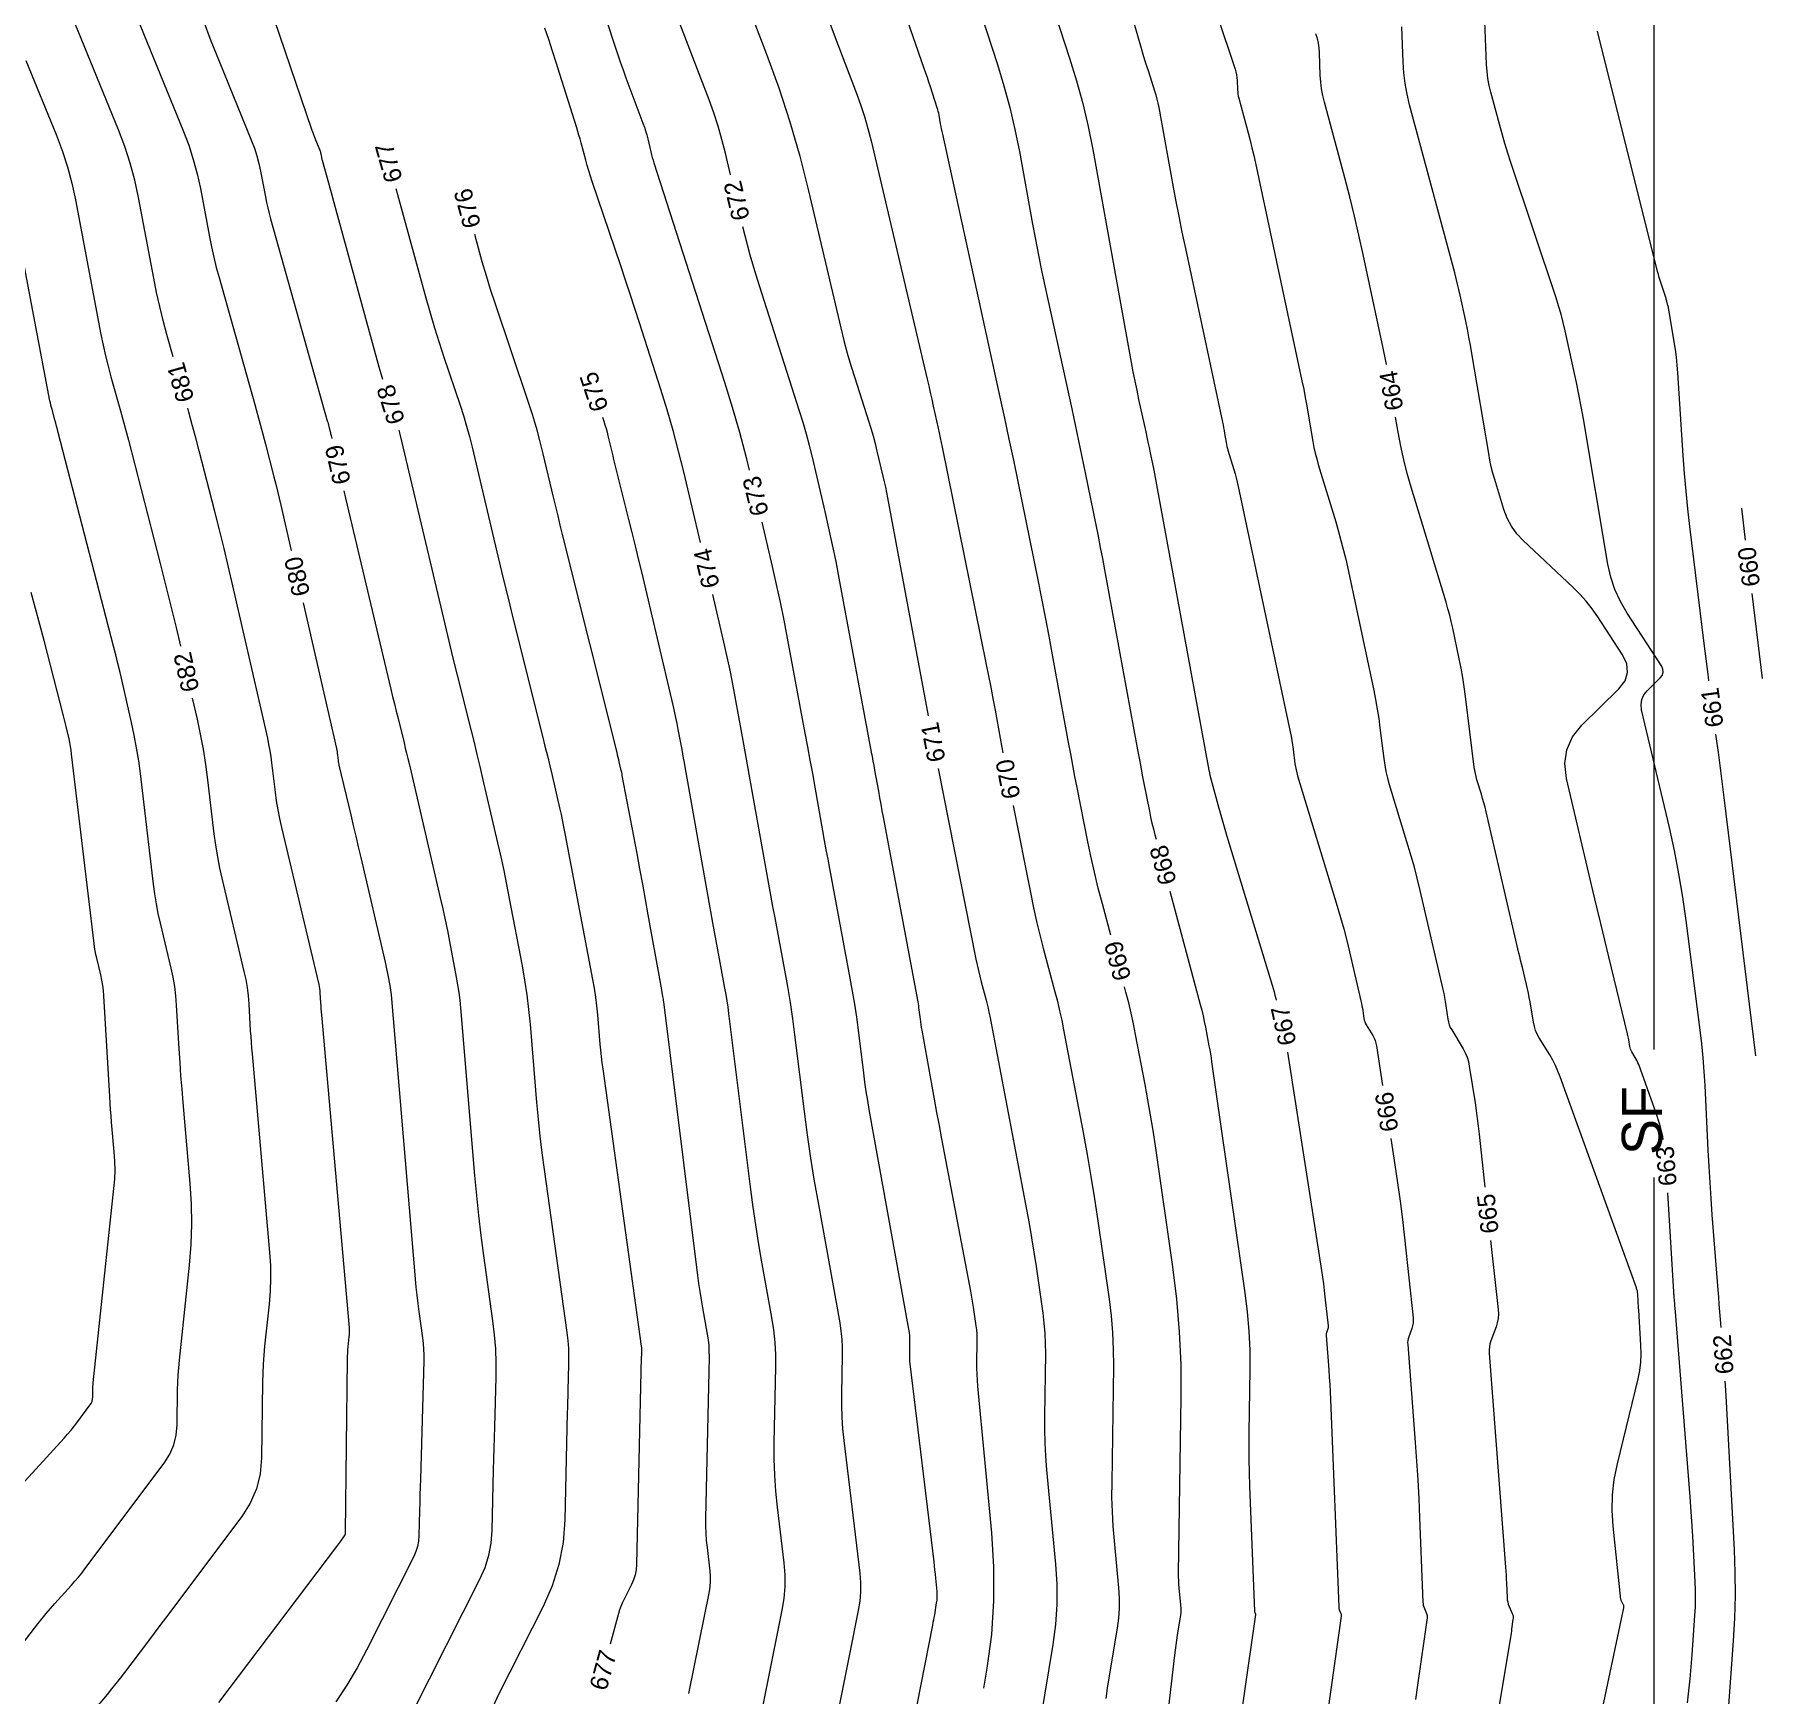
# Model space of a CAD drawing. Extents: x 9956 to 12723, y 9559 to 10903.
# Drawn here: x 12108 to 12688, y 10012 to 10569 of the extents above; entities that cross this region are included whole.
import ezdxf
from ezdxf.enums import TextEntityAlignment as Align

# ---------------------------------------------------------------- set-up
doc = ezdxf.new("R2010")
doc.units = 0
doc.header["$MEASUREMENT"] = 0
for name, color, linetype, lineweight in [('A-SITE-CARS', 7, 'Continuous', 0), ('G-ANNO-BRDR', 7, 'Continuous', 0), ('PROJECT AREA', 7, 'Continuous', 0)]:
    doc.layers.add(name, color=color, linetype=linetype, lineweight=lineweight)
doc.styles.add('Style-Font 001', font='Font 001.shx')

msp = doc.modelspace()

# ---------------------------------------------------------------- linework, layer by layer
at = {"layer": 'A-SITE-CARS', "color": 7, "linetype": 'Continuous', "lineweight": 0}
for p, q in [((12651.47, 10594.54), (12651.47, 10228.28)), ((12651.47, 10185.32), (12651.47, 9819.06))]:
    msp.add_line(p, q, dxfattribs=at)
at = {"layer": 'G-ANNO-BRDR', "color": 43, "linetype": 'Continuous', "lineweight": 0, "flags": 128}
for points in [[(12454.63, 10649.77), (12479.27, 10564.64), (12479.85, 10562.65), (12480.45, 10560.67), (12481.07, 10558.7), (12481.7, 10556.73), (12483.79, 10550.31), (12484.22, 10548.93), (12484.6, 10547.54), (12484.93, 10546.13), (12485.21, 10544.71), (12489.83, 10519.17), (12490.84, 10513.7), (12491.9, 10508.24), (12493, 10502.79), (12494.14, 10497.34), (12506.6, 10438.99), (12506.8, 10438.05), (12506.98, 10437.11), (12507.16, 10436.17), (12507.32, 10435.22), (12507.84, 10432.13), (12507.96, 10431.47), (12508.1, 10430.82), (12508.27, 10430.17), (12508.45, 10429.53), (12510.42, 10423.04), (12510.83, 10421.64), (12511.21, 10420.24), (12511.55, 10418.83), (12511.87, 10417.41), (12529.36, 10335.03), (12529.66, 10333.56), (12529.92, 10332.08), (12530.15, 10330.6), (12530.35, 10329.11), (12530.95, 10324.24), (12531.11, 10323.21), (12531.3, 10322.18), (12531.54, 10321.16), (12531.82, 10320.15), (12545.15, 10276.43), (12546.28, 10272.61), (12547.34, 10268.78), (12548.34, 10264.93), (12549.27, 10261.06), (12553.1, 10244.57), (12553.28, 10243.77), (12553.44, 10242.97), (12553.58, 10242.17), (12553.71, 10241.36), (12554.09, 10238.72), (12554.2, 10238.17), (12554.36, 10237.63), (12554.58, 10237.11), (12554.85, 10236.61), (12557.07, 10232.92), (12557.5, 10232.12), (12557.85, 10231.28), (12558.12, 10230.41), (12558.3, 10229.52), (12560.37, 10216.19)], [(12168.24, 10632.62), (12200.65, 10537.37), (12200.96, 10536.48), (12201.28, 10535.59), (12201.62, 10534.71), (12201.97, 10533.83), (12203.37, 10530.39), (12203.49, 10530.07), (12203.6, 10529.74), (12203.69, 10529.41), (12203.76, 10529.07), (12203.97, 10527.96), (12204.02, 10527.72), (12204.07, 10527.48), (12204.13, 10527.25), (12204.19, 10527.02), (12206.34, 10519.37), (12206.8, 10517.73), (12207.26, 10516.09), (12207.71, 10514.45), (12208.16, 10512.81), (12223.23, 10457.63), (12223.87, 10455.36), (12224.44, 10453.44)], [(12279.49, 10635.14), (12304.35, 10560.04), (12305.26, 10557.34), (12306.2, 10554.64), (12307.18, 10551.96), (12308.18, 10549.29), (12311.96, 10539.42), (12312.43, 10538.13), (12312.85, 10536.82), (12313.24, 10535.5), (12313.57, 10534.16), (12314.61, 10529.78), (12314.84, 10528.84), (12315.09, 10527.91), (12315.35, 10526.98), (12315.64, 10526.06), (12339.29, 10452.44), (12341.9, 10444.03), (12344.34, 10435.58), (12346.62, 10427.08), (12347.65, 10422.88)], [(12469.06, 10266.71), (12466.27, 10277.18), (12464.89, 10282.5), (12463.6, 10287.85), (12462.4, 10293.21), (12461.29, 10298.6), (12457.8, 10316.23), (12457.06, 10320.01), (12456.33, 10323.79), (12455.62, 10327.58), (12454.92, 10331.37), (12449.51, 10360.83), (12448.34, 10367.14), (12447.14, 10373.44), (12445.9, 10379.74), (12444.64, 10386.03), (12437.94, 10419.1), (12436.49, 10426.18), (12435.01, 10433.25), (12433.51, 10440.32), (12431.98, 10447.39), (12412.64, 10535.7), (12412.45, 10536.58), (12412.27, 10537.46), (12412.1, 10538.34), (12411.93, 10539.23), (12411.41, 10542.13), (12411.28, 10542.75), (12411.14, 10543.36), (12410.98, 10543.97), (12410.79, 10544.57), (12408.48, 10551.67), (12407.98, 10553.19), (12407.47, 10554.71), (12406.96, 10556.22), (12406.43, 10557.74), (12378.68, 10637.82)], [(12405.58, 10637.06), (12430.99, 10559.16), (12433.21, 10551.93), (12435.19, 10544.64), (12436.91, 10537.29), (12438.38, 10529.87), (12442.79, 10505.55), (12443.75, 10500.34), (12444.77, 10495.14), (12445.83, 10489.95), (12446.94, 10484.77), (12455.99, 10443.45), (12457.15, 10438.1), (12458.29, 10432.74), (12459.41, 10427.37), (12460.51, 10422), (12464.07, 10404.45), (12464.82, 10400.69), (12465.56, 10396.93), (12466.27, 10393.16), (12466.98, 10389.39), (12478.06, 10328.97), (12478.59, 10326.12), (12479.13, 10323.27), (12479.67, 10320.43), (12480.23, 10317.59), (12482.07, 10308.31), (12482.48, 10306.32), (12482.92, 10304.35), (12483.4, 10302.38), (12483.9, 10300.41), (12484.31, 10298.89)], [(12154.19, 10460.97), (12152.08, 10468.49), (12150.82, 10473.16), (12149.66, 10477.86), (12148.61, 10482.58), (12147.66, 10487.32), (12142.51, 10514.5), (12141.26, 10520.28), (12139.73, 10525.98), (12137.92, 10531.6), (12135.82, 10537.13), (12098.44, 10628.77)], [(12341.36, 10522.12), (12339.65, 10529.36), (12338.5, 10533.9), (12337.2, 10538.39), (12335.75, 10542.84), (12334.15, 10547.24), (12307.25, 10617.59)], [(12333.08, 10615.9), (12353.48, 10562.56), (12357.58, 10551.29), (12361.3, 10539.89), (12364.63, 10528.37), (12367.57, 10516.74), (12378.42, 10470.69), (12379.46, 10466.44), (12380.59, 10462.22), (12381.8, 10458.02), (12383.1, 10453.84), (12387.72, 10439.45), (12388.51, 10436.92), (12389.24, 10434.38), (12389.93, 10431.82), (12390.56, 10429.24), (12392.56, 10420.81), (12392.97, 10419), (12393.37, 10417.19), (12393.74, 10415.37), (12394.09, 10413.55), (12407.72, 10340.31)], [(12443.79, 10596.45), (12455.27, 10561.25), (12457.6, 10553.67), (12459.66, 10546.03), (12461.47, 10538.32), (12463.01, 10530.55), (12475.97, 10459), (12476.54, 10455.89), (12477.15, 10452.8), (12477.78, 10449.7), (12478.44, 10446.62), (12480.82, 10435.75), (12481.21, 10433.99), (12481.58, 10432.22), (12481.95, 10430.45), (12482.31, 10428.68), (12483.49, 10422.9), (12483.73, 10421.66), (12483.98, 10420.41), (12484.21, 10419.17), (12484.45, 10417.93), (12501.8, 10323.32), (12501.86, 10323.04), (12501.91, 10322.75), (12501.96, 10322.47), (12502.02, 10322.18), (12502.2, 10321.25), (12502.25, 10321.05), (12502.29, 10320.85), (12502.34, 10320.66), (12502.39, 10320.46), (12505.35, 10309.36), (12506, 10306.99), (12506.67, 10304.62), (12507.35, 10302.25), (12508.06, 10299.9), (12523.31, 10249.84), (12523.64, 10248.75), (12523.94, 10247.64), (12524.23, 10246.54), (12524.5, 10245.42), (12524.64, 10244.82)], [(12674.08, 10134.86), (12673.86, 10137.63), (12673.66, 10140.1), (12673.47, 10142.58), (12673.27, 10145.06), (12673.08, 10147.53), (12671.11, 10172.77), (12670.71, 10178.17), (12670.35, 10183.59), (12670.03, 10189), (12669.75, 10194.41), (12668.7, 10216.19), (12668.43, 10220.86), (12668.07, 10225.51), (12667.62, 10230.16), (12667.07, 10234.8), (12662.35, 10271.58), (12661.24, 10279.44), (12659.92, 10287.27), (12658.41, 10295.06), (12656.69, 10302.81), (12647.39, 10342.42), (12647.18, 10344.19), (12647.41, 10345.83), (12648.09, 10347.35), (12649.21, 10348.74), (12653.6, 10353.06), (12654.34, 10354.01), (12654.66, 10355.01), (12654.56, 10356.04), (12654.04, 10357.13), (12642.5, 10374.82), (12640.24, 10378.7), (12638.41, 10382.74), (12637.01, 10386.95), (12636.04, 10391.33), (12627.82, 10440.12), (12627.1, 10444.21), (12626.34, 10448.28), (12625.52, 10452.34), (12624.65, 10456.4), (12621.72, 10469.62), (12621.06, 10472.44), (12620.32, 10475.25), (12619.51, 10478.03), (12618.63, 10480.79), (12603.49, 10526.18), (12602.45, 10529.4), (12601.45, 10532.63), (12600.5, 10535.87), (12599.6, 10539.13), (12596.74, 10549.79), (12596.19, 10552.08), (12595.77, 10554.4), (12595.48, 10556.73), (12595.32, 10559.09), (12594.26, 10585.46)], [(12164.23, 10573.97), (12166.85, 10567.11), (12169.57, 10560.29), (12180.49, 10533.53), (12181.44, 10531.02), (12182.26, 10528.47), (12182.96, 10525.89), (12183.52, 10523.26), (12185.16, 10514.63), (12185.53, 10512.78), (12185.94, 10510.94), (12186.39, 10509.12), (12186.88, 10507.3), (12205.94, 10439.48), (12206.08, 10438.99), (12206.21, 10438.5), (12206.34, 10438), (12206.47, 10437.51), (12206.89, 10435.89), (12206.98, 10435.55), (12207.06, 10435.2), (12207.15, 10434.85), (12207.23, 10434.5), (12207.47, 10433.46)], [(12331.25, 10398.6), (12325.65, 10422.31), (12323.93, 10429.29), (12322.07, 10436.23), (12320.08, 10443.13), (12317.95, 10450), (12310.76, 10472.36), (12309.21, 10477.15), (12307.65, 10481.94), (12306.07, 10486.72), (12304.47, 10491.49), (12294.93, 10519.87), (12294.35, 10521.64), (12293.8, 10523.42), (12293.27, 10525.2), (12292.76, 10526.99), (12291.16, 10532.86), (12290.81, 10534.12), (12290.45, 10535.37), (12290.08, 10536.62), (12289.69, 10537.86), (12284.02, 10555.91), (12282.79, 10559.78), (12281.55, 10563.64), (12280.3, 10567.5), (12279.03, 10571.35)], [(12561.69, 10458.39), (12561.25, 10460.62), (12560.58, 10463.86), (12553.86, 10495.3), (12552.44, 10501.77), (12550.93, 10508.22), (12549.34, 10514.65), (12547.66, 10521.06), (12540.85, 10546.45), (12540.31, 10548.69), (12539.9, 10550.96), (12539.62, 10553.24), (12539.46, 10555.54), (12539.16, 10563.08), (12539.04, 10564.69), (12538.8, 10566.28), (12538.46, 10567.84), (12538, 10569.39)], [(12654.67, 10198.03), (12654.47, 10199.21), (12653.52, 10203.07), (12652.3, 10206.87), (12646.4, 10223.18), (12646.15, 10223.82), (12645.88, 10224.43), (12645.57, 10225.03), (12645.23, 10225.62), (12644.07, 10227.51), (12643.85, 10227.93), (12643.66, 10228.36), (12643.52, 10228.8), (12643.42, 10229.26), (12643.04, 10231.55), (12642.95, 10232.04), (12642.86, 10232.52), (12642.75, 10233.01), (12642.64, 10233.49), (12636.33, 10259.44), (12634.99, 10265), (12633.65, 10270.57), (12632.33, 10276.13), (12631.01, 10281.7), (12622.18, 10319.32), (12621.59, 10324.32), (12622.25, 10328.96), (12624.16, 10333.24), (12627.33, 10337.16), (12639.73, 10349.37), (12641.8, 10352.05), (12642.69, 10354.86), (12642.42, 10357.79), (12640.97, 10360.85), (12632.64, 10373.61), (12630.78, 10376.28), (12628.77, 10378.83), (12626.61, 10381.25), (12624.31, 10383.55), (12607.62, 10399.2), (12605.46, 10401.5), (12603.66, 10404.01), (12602.2, 10406.75), (12601.09, 10409.7), (12598.05, 10419.7), (12597.44, 10421.85), (12596.89, 10424.02), (12596.42, 10426.21), (12596.01, 10428.41), (12590.35, 10462.11), (12589.88, 10464.81), (12589.38, 10467.5), (12588.85, 10470.19), (12588.3, 10472.88), (12586.42, 10481.64), (12586.01, 10483.52), (12585.57, 10485.38), (12585.11, 10487.25), (12584.63, 10489.1), (12569.47, 10545.6), (12568.63, 10549.13), (12567.98, 10552.7), (12567.53, 10556.3), (12567.29, 10559.92), (12566.81, 10571.82)], [(12656.15, 10478.16), (12655.83, 10479.63), (12655.75, 10479.95), (12655.67, 10480.26), (12655.58, 10480.57), (12655.48, 10480.88), (12653.92, 10485.55), (12653.6, 10486.55), (12653.29, 10487.56), (12653.01, 10488.58), (12652.74, 10489.6), (12632.55, 10570.31)], [(12104.69, 10560.49), (12114.84, 10535.61), (12116.88, 10530.24), (12118.64, 10524.79), (12120.12, 10519.25), (12121.33, 10513.63), (12129.9, 10468.41), (12130.62, 10464.84), (12131.41, 10461.29), (12132.28, 10457.75), (12133.23, 10454.23), (12136.45, 10442.76), (12137.14, 10440.3), (12137.81, 10437.84), (12138.47, 10435.38), (12139.11, 10432.91), (12149.82, 10391.53), (12151.64, 10384.37), (12153.42, 10377.19), (12155.14, 10370), (12156.58, 10363.79)], [(12229, 10517.47), (12229.56, 10515.44), (12239.05, 10480.71), (12240.46, 10475.7), (12241.94, 10470.71), (12243.49, 10465.73), (12245.12, 10460.78), (12250.54, 10444.65), (12251.66, 10441.18), (12252.7, 10437.69), (12253.67, 10434.18), (12254.55, 10430.64), (12261.87, 10399.73), (12263.45, 10393.11), (12265.04, 10386.49), (12266.66, 10379.88), (12268.3, 10373.27), (12278.23, 10333.49), (12279.04, 10330.2), (12279.84, 10326.9), (12280.63, 10323.6), (12281.41, 10320.3), (12283.92, 10309.5), (12284.45, 10307.19), (12284.95, 10304.86), (12285.43, 10302.54), (12285.88, 10300.21), (12295.04, 10251.81), (12295.56, 10248.85), (12296.01, 10245.88), (12296.38, 10242.89), (12296.67, 10239.9), (12297.49, 10230.11), (12297.69, 10228.01), (12297.91, 10225.92), (12298.15, 10223.83), (12298.43, 10221.74), (12311.38, 10128.67), (12311.42, 10128.31), (12311.45, 10127.96), (12311.46, 10127.6), (12311.46, 10127.24), (12311.43, 10126.07), (12311.42, 10125.82), (12311.41, 10125.57), (12311.41, 10125.32), (12311.4, 10125.06), (12309.77, 10055.25), (12309.64, 10053.51), (12309.31, 10051.82), (12308.8, 10050.18), (12308.1, 10048.58), (12305.51, 10043.45), (12304.98, 10042.34), (12304.51, 10041.2), (12304.1, 10040.05), (12303.74, 10038.87), (12300.9, 10028.48)], [(12426.49, 10013.74), (12427.58, 10020.41), (12429.08, 10031.75), (12429.83, 10043.11), (12429.85, 10054.49), (12429.14, 10065.91), (12424.47, 10115.19), (12424.3, 10117.2), (12424.19, 10119.22), (12424.14, 10121.23), (12424.14, 10123.25), (12424.24, 10129.85), (12424.23, 10131.26), (12424.17, 10132.67), (12424.05, 10134.08), (12423.88, 10135.48), (12422.98, 10141.72), (12422.78, 10143.05), (12422.57, 10144.39), (12422.34, 10145.72), (12422.09, 10147.05), (12412.36, 10198.3), (12411.53, 10202.72), (12410.7, 10207.14), (12409.89, 10211.56), (12409.09, 10215.98), (12405.71, 10234.73), (12405.55, 10235.68), (12405.4, 10236.62), (12405.26, 10237.57), (12405.14, 10238.51), (12404.75, 10241.61), (12404.66, 10242.28), (12404.56, 10242.94), (12404.46, 10243.6), (12404.34, 10244.26), (12392.72, 10306.29), (12392.32, 10308.46), (12391.92, 10310.64), (12391.52, 10312.82), (12391.13, 10314.99), (12389.87, 10322.11), (12389.59, 10323.63), (12389.32, 10325.15), (12389.04, 10326.68), (12388.76, 10328.2), (12377.89, 10386.59), (12376.81, 10392.22), (12375.66, 10397.83), (12374.44, 10403.43), (12373.16, 10409.01), (12368.86, 10427.23), (12367.9, 10431.12), (12366.86, 10435), (12365.75, 10438.85), (12364.56, 10442.68), (12351.83, 10482.28), (12349.85, 10488.68), (12347.99, 10495.11), (12346.27, 10501.57), (12345.52, 10504.6)], [(12255.33, 10502.09), (12256.57, 10497.55), (12257.87, 10492.91), (12259.24, 10488.28), (12260.68, 10483.68), (12262.19, 10479.1), (12273.32, 10446), (12274.73, 10441.63), (12276.04, 10437.24), (12277.25, 10432.82), (12278.35, 10428.37), (12281.81, 10413.79), (12282.55, 10410.66), (12283.31, 10407.54), (12284.07, 10404.42), (12284.84, 10401.31), (12303.14, 10327.99), (12303.33, 10327.22), (12303.51, 10326.46), (12303.7, 10325.7), (12303.88, 10324.93), (12304.46, 10322.43), (12304.58, 10321.9), (12304.7, 10321.36), (12304.81, 10320.82), (12304.91, 10320.28), (12309.86, 10294.12), (12310.83, 10288.98), (12311.78, 10283.84), (12312.72, 10278.69), (12313.64, 10273.54), (12317.68, 10250.81), (12317.8, 10250.16), (12317.92, 10249.51), (12318.04, 10248.86), (12318.16, 10248.21), (12318.55, 10246.09), (12318.63, 10245.64), (12318.71, 10245.18), (12318.78, 10244.73), (12318.84, 10244.27), (12330.29, 10152.4), (12330.65, 10149.67), (12331.04, 10146.95), (12331.48, 10144.23), (12331.94, 10141.52), (12333.54, 10132.67), (12333.83, 10130.77), (12334.03, 10128.86), (12334.13, 10126.95), (12334.14, 10125.03), (12332.99, 10070.73), (12332.98, 10068.28), (12333.06, 10065.84), (12333.22, 10063.4), (12333.47, 10060.97), (12334.43, 10053.02), (12334.56, 10051.32), (12334.57, 10049.63), (12334.43, 10047.94), (12334.16, 10046.25), (12327.27, 10011.93)], [(12102.49, 10027.2), (12108.75, 10035.41), (12110.11, 10037.15), (12111.51, 10038.87), (12112.94, 10040.55), (12114.41, 10042.2), (12119.99, 10048.33), (12121.17, 10049.66), (12122.32, 10051.01), (12123.43, 10052.39), (12124.51, 10053.8), (12151.15, 10089.36), (12153.03, 10092.31), (12154.38, 10095.43), (12155.21, 10098.74), (12155.52, 10102.22), (12155.66, 10113.9), (12155.72, 10116.4), (12155.84, 10118.89), (12156.01, 10121.38), (12156.25, 10123.87), (12159.65, 10155.86), (12160.21, 10162.72), (12160.44, 10169.58), (12160.34, 10176.44), (12159.9, 10183.31), (12157.51, 10210.43), (12157.13, 10214.93), (12156.78, 10219.43), (12156.47, 10223.93), (12156.19, 10228.44), (12155.32, 10243.16), (12155.07, 10246.3), (12154.68, 10249.43), (12154.15, 10252.53), (12153.49, 10255.62), (12149.89, 10270.72), (12149.17, 10273.96), (12148.54, 10277.23), (12148.01, 10280.51), (12147.57, 10283.8), (12143.15, 10320.98), (12142.58, 10325.28), (12141.9, 10329.57), (12141.1, 10333.84), (12140.19, 10338.1), (12137.03, 10351.95), (12136.34, 10354.91), (12135.63, 10357.88), (12134.9, 10360.83), (12134.15, 10363.78), (12115.59, 10435.5), (12115.31, 10436.57), (12115.03, 10437.63), (12114.74, 10438.69), (12114.44, 10439.75), (12113.47, 10443.21), (12113.27, 10443.95), (12113.09, 10444.7), (12112.92, 10445.45), (12112.77, 10446.2), (12103.13, 10497.08)], [(12656.15, 10478.16), (12658.2, 10466.01), (12658.61, 10463.4), (12658.95, 10460.79), (12659.22, 10458.17), (12659.43, 10455.54), (12661.27, 10427.74), (12661.71, 10421.79), (12662.22, 10415.84), (12662.82, 10409.9), (12663.5, 10403.97), (12668.28, 10364.7), (12668.92, 10359.55), (12669.57, 10354.4), (12669.87, 10352.06)], [(12169.5, 10008.88), (12209.09, 10061.34), (12209.43, 10061.79), (12209.77, 10062.24), (12210.11, 10062.69), (12210.44, 10063.13), (12211.54, 10064.6), (12211.75, 10064.93), (12211.9, 10065.27), (12211.99, 10065.63), (12212.02, 10066.02), (12212.72, 10124.23), (12212.74, 10125.27), (12212.79, 10126.32), (12212.87, 10127.36), (12212.97, 10128.41), (12213.33, 10131.81), (12213.39, 10132.54), (12213.41, 10133.27), (12213.4, 10134), (12213.36, 10134.74), (12204.08, 10239.94), (12204, 10240.95), (12203.92, 10241.97), (12203.85, 10242.98), (12203.79, 10244), (12203.59, 10247.32), (12203.53, 10248.02), (12203.45, 10248.73), (12203.33, 10249.43), (12203.18, 10250.12), (12190.62, 10302.88), (12189.96, 10305.82), (12189.39, 10308.78), (12188.91, 10311.75), (12188.51, 10314.73), (12187.35, 10324.51), (12187.07, 10326.6), (12186.74, 10328.69), (12186.35, 10330.76), (12185.91, 10332.82), (12174.23, 10384), (12172.78, 10390.27), (12171.28, 10396.52), (12169.74, 10402.77), (12168.15, 10409), (12162.88, 10429.35), (12161.74, 10433.7), (12160.58, 10438.05), (12159.4, 10442.4), (12159.05, 10443.64)], [(12632.62, 9999.44), (12641.42, 10040.78), (12641.45, 10041.07), (12641.43, 10041.36), (12641.36, 10041.63), (12641.23, 10041.9), (12640.72, 10042.76), (12640.62, 10042.95), (12640.54, 10043.14), (12640.48, 10043.34), (12640.45, 10043.55), (12637.84, 10068.19), (12637.5, 10073.45), (12637.62, 10078.69), (12638.2, 10083.89), (12639.23, 10089.06), (12646.18, 10117.68), (12646.75, 10120.46), (12647.1, 10123.27), (12647.24, 10126.09), (12647.17, 10128.93), (12646.41, 10140.73), (12646.36, 10141.48), (12646.32, 10142.23), (12646.27, 10142.98), (12646.23, 10143.73), (12646.08, 10146.17), (12646.03, 10146.69), (12645.94, 10147.21), (12645.82, 10147.71), (12645.66, 10148.21), (12620.02, 10219.1), (12619.28, 10221), (12618.45, 10222.86), (12617.52, 10224.67), (12616.5, 10226.44), (12613.01, 10232.14), (12612.33, 10233.38), (12611.77, 10234.68), (12611.35, 10236.02), (12611.05, 10237.4), (12609.9, 10244.29), (12609.64, 10245.76), (12609.35, 10247.23), (12609.04, 10248.69), (12608.7, 10250.14), (12607.32, 10255.81), (12607.03, 10257.03), (12606.74, 10258.24), (12606.45, 10259.46), (12606.16, 10260.68), (12595.14, 10308.14), (12594.78, 10309.64), (12594.39, 10311.13), (12593.98, 10312.61), (12593.55, 10314.08), (12592.08, 10318.89), (12591.79, 10319.93), (12591.54, 10320.97), (12591.34, 10322.03), (12591.19, 10323.09), (12588.25, 10346.87), (12587.82, 10350.05), (12587.32, 10353.22), (12586.76, 10356.38), (12586.12, 10359.52), (12583.95, 10369.78), (12583.46, 10371.98), (12582.92, 10374.16), (12582.34, 10376.33), (12581.71, 10378.48), (12569.94, 10417.21), (12568.64, 10421.75), (12567.48, 10426.33), (12566.48, 10430.95), (12565.62, 10435.6), (12564.77, 10440.66)], [(12229.92, 10436.3), (12230.25, 10434.96), (12244.01, 10376.88), (12245.37, 10371.15), (12246.75, 10365.43), (12248.15, 10359.72), (12249.57, 10354), (12254.23, 10335.35), (12255.22, 10331.35), (12256.19, 10327.35), (12257.15, 10323.34), (12258.09, 10319.33), (12263.13, 10297.67), (12264.19, 10293.02), (12265.19, 10288.37), (12266.15, 10283.7), (12267.06, 10279.02), (12271.35, 10256.37), (12272.21, 10251.51), (12272.94, 10246.63), (12273.54, 10241.74), (12274.02, 10236.82), (12276.24, 10210.48), (12276.76, 10204.83), (12277.35, 10199.2), (12278.02, 10193.58), (12278.76, 10187.96), (12286.39, 10133.16), (12286.7, 10130.49), (12286.9, 10127.82), (12287, 10125.15), (12286.98, 10122.47), (12286.73, 10113.7), (12286.68, 10111.82), (12286.63, 10109.94), (12286.58, 10108.06), (12286.54, 10106.18), (12285.7, 10070.28), (12285.11, 10062.69), (12283.7, 10055.31), (12281.46, 10048.13), (12278.4, 10041.16), (12263.59, 10011.83), (12260.82, 10005.99)], [(12211.49, 10415.91), (12212.06, 10413.5), (12227.26, 10349.35), (12227.85, 10346.86), (12228.45, 10344.37), (12229.06, 10341.88), (12229.68, 10339.4), (12231.7, 10331.28), (12232.13, 10329.54), (12232.56, 10327.8), (12232.97, 10326.06), (12233.38, 10324.31), (12243.89, 10279.18), (12244.72, 10275.53), (12245.51, 10271.88), (12246.26, 10268.23), (12246.97, 10264.56), (12249.24, 10252.57), (12249.69, 10250), (12250.08, 10247.42), (12250.4, 10244.83), (12250.65, 10242.22), (12255.41, 10185.96), (12256.02, 10179.22), (12256.73, 10172.48), (12257.53, 10165.75), (12258.41, 10159.03), (12261.47, 10137.11), (12262.02, 10132.4), (12262.38, 10127.69), (12262.54, 10122.96), (12262.51, 10118.23), (12262.04, 10101.48), (12261.94, 10097.89), (12261.85, 10094.31), (12261.76, 10090.72), (12261.67, 10087.13), (12261.2, 10066.78), (12260.86, 10062.48), (12260.06, 10058.29), (12258.79, 10054.22), (12257.06, 10050.27), (12212.02, 9961.1)], [(12351.84, 10405.38), (12355.35, 10390.52), (12356.73, 10384.51), (12358.04, 10378.49), (12359.27, 10372.45), (12360.44, 10366.4), (12366.37, 10334.49), (12367.21, 10329.98), (12368.03, 10325.47), (12368.85, 10320.95), (12369.66, 10316.44), (12372.28, 10301.68), (12372.85, 10298.52), (12373.42, 10295.36), (12374, 10292.2), (12374.59, 10289.04), (12381.49, 10252.21), (12382.27, 10247.85), (12382.99, 10243.48), (12383.63, 10239.1), (12384.21, 10234.71), (12386, 10220.35), (12386.41, 10217.28), (12386.85, 10214.21), (12387.34, 10211.15), (12387.87, 10208.09), (12401.14, 10134.38), (12401.32, 10133.22), (12401.44, 10132.06), (12401.51, 10130.9), (12401.51, 10129.73), (12401.43, 10125.9), (12401.43, 10125.08), (12401.45, 10124.27), (12401.51, 10123.45), (12401.59, 10122.64), (12409.6, 10056.21), (12409.76, 10054.84), (12409.91, 10053.46), (12410.05, 10052.09), (12410.19, 10050.71), (12410.61, 10046.22), (12410.67, 10045.26), (12410.67, 10044.3), (12410.61, 10043.34), (12410.48, 10042.38), (12409.82, 10038.34), (12409.67, 10037.48), (12409.52, 10036.62), (12409.36, 10035.75), (12409.2, 10034.89), (12396.2, 9968.87)], [(12098.57, 10076.91), (12117.53, 10097.73), (12118.72, 10099.08), (12119.88, 10100.45), (12121.01, 10101.85), (12122.11, 10103.28), (12126.21, 10108.76), (12126.62, 10109.4), (12126.91, 10110.08), (12127.09, 10110.8), (12127.16, 10111.56), (12127.19, 10114.1), (12127.2, 10114.64), (12127.23, 10115.19), (12127.27, 10115.73), (12127.32, 10116.27), (12134.27, 10181.61), (12134.52, 10184.67), (12134.63, 10187.73), (12134.58, 10190.79), (12134.38, 10193.85), (12133.5, 10203.86), (12133.32, 10206.01), (12133.15, 10208.15), (12133, 10210.3), (12132.87, 10212.45), (12130.88, 10246.27), (12130.74, 10248.04), (12130.52, 10249.81), (12130.22, 10251.56), (12129.84, 10253.31), (12128.49, 10258.98), (12128.22, 10260.2), (12127.99, 10261.43), (12127.79, 10262.66), (12127.62, 10263.9), (12120.07, 10327.48), (12119.9, 10328.77), (12119.69, 10330.06), (12119.45, 10331.34), (12119.18, 10332.62), (12118.23, 10336.77), (12118.02, 10337.66), (12117.81, 10338.55), (12117.59, 10339.44), (12117.36, 10340.33), (12110.83, 10365.6), (12109.41, 10371.01), (12107.96, 10376.41), (12106.48, 10381.8)], [(12377.89, 10007.27), (12378.77, 10011.75), (12379.66, 10016.22), (12380.55, 10020.7), (12381.45, 10025.17), (12384.38, 10039.79), (12384.88, 10042.92), (12385.13, 10046.07), (12385.13, 10049.22), (12384.87, 10052.39), (12379.5, 10096.98), (12379.1, 10100.88), (12378.84, 10104.8), (12378.71, 10108.72), (12378.72, 10112.65), (12379, 10125.5), (12378.99, 10128.25), (12378.84, 10130.99), (12378.56, 10133.71), (12378.14, 10136.43), (12370.97, 10176.22), (12369.62, 10184.01), (12368.38, 10191.81), (12367.25, 10199.63), (12366.22, 10207.46), (12363.01, 10233.16), (12362.29, 10238.6), (12361.49, 10244.04), (12360.6, 10249.46), (12359.63, 10254.87), (12356.33, 10272.51), (12355.62, 10276.29), (12354.93, 10280.08), (12354.24, 10283.86), (12353.56, 10287.65), (12348.56, 10315.76), (12347.67, 10320.77), (12346.76, 10325.79), (12345.84, 10330.8), (12344.92, 10335.81), (12341.87, 10352.17), (12341.2, 10355.67), (12340.48, 10359.16), (12339.73, 10362.65), (12338.93, 10366.12), (12335.39, 10381.08)], [(12160.59, 10346.24), (12162.18, 10339.25), (12163.27, 10334.19), (12164.22, 10329.11), (12165.03, 10324.01), (12165.71, 10318.88), (12167.86, 10300.74), (12168.38, 10296.87), (12169.01, 10293.01), (12169.75, 10289.17), (12170.6, 10285.36), (12177.95, 10254.49), (12178.53, 10251.79), (12178.99, 10249.07), (12179.33, 10246.33), (12179.55, 10243.58), (12180.08, 10234.56), (12180.2, 10232.63), (12180.34, 10230.7), (12180.49, 10228.76), (12180.65, 10226.84), (12186.53, 10160.08), (12186.81, 10155.75), (12186.88, 10151.43), (12186.73, 10147.1), (12186.38, 10142.78), (12184.87, 10128.66), (12184.59, 10125.63), (12184.37, 10122.6), (12184.23, 10119.57), (12184.16, 10116.53), (12183.85, 10091.07), (12183.39, 10085.75), (12182.12, 10080.7), (12180.05, 10075.92), (12177.18, 10071.42), (12154.59, 10041.26), (12152.33, 10038.25), (12150.07, 10035.25), (12147.82, 10032.25), (12145.55, 10029.25), (12137.82, 10018.99), (12136.39, 10017.13), (12134.94, 10015.29), (12133.47, 10013.47), (12131.97, 10011.66), (12127.05, 10005.8)], [(12672.25, 10334.22), (12673.18, 10327.3), (12673.65, 10323.7), (12674.12, 10320.1), (12674.58, 10316.49), (12675.03, 10312.89), (12685.65, 10226.15)], [(12411.14, 10322.64), (12423.81, 10258.6), (12424.21, 10256.68), (12424.64, 10254.78), (12425.09, 10252.88), (12425.58, 10250.98), (12427.23, 10244.81), (12427.57, 10243.49), (12427.89, 10242.16), (12428.18, 10240.82), (12428.45, 10239.48), (12440.78, 10174.54), (12441.66, 10169.77), (12442.48, 10164.98), (12443.26, 10160.19), (12443.97, 10155.38), (12446.24, 10139.68), (12446.65, 10136.31), (12446.94, 10132.93), (12447.09, 10129.54), (12447.11, 10126.14), (12446.8, 10105.11), (12446.79, 10100.61), (12446.91, 10096.11), (12447.15, 10091.62), (12447.52, 10087.13), (12450.52, 10055.42), (12450.95, 10048.63), (12450.93, 10041.86), (12450.49, 10035.1), (12449.6, 10028.36), (12444.02, 9994.4)], [(12488.96, 10281.5), (12499.14, 10243.39), (12499.62, 10241.5), (12500.08, 10239.6), (12500.49, 10237.69), (12500.87, 10235.78), (12502.06, 10229.51), (12502.31, 10228.16), (12502.54, 10226.82), (12502.76, 10225.47), (12502.96, 10224.11), (12514.13, 10146.55), (12514.93, 10140.14), (12515.47, 10133.71), (12515.75, 10127.26), (12515.79, 10120.8), (12515.48, 10099.67), (12515.44, 10095.14), (12515.47, 10090.62), (12515.55, 10086.09), (12515.7, 10081.56), (12517.37, 10039.57), (12517.38, 10039.46), (12517.4, 10039.35), (12517.43, 10039.24), (12517.47, 10039.13), (12517.62, 10038.78), (12517.65, 10038.71), (12517.66, 10038.63), (12517.67, 10038.55), (12517.66, 10038.47), (12505.42, 9952.58)], [(12482.27, 9953.47), (12490.6, 10024.82), (12490.8, 10026.5), (12491.03, 10028.19), (12491.28, 10029.87), (12491.54, 10031.54), (12492.44, 10037.01), (12492.59, 10038.19), (12492.67, 10039.37), (12492.67, 10040.54), (12492.6, 10041.73), (12492.06, 10047.43), (12491.96, 10048.65), (12491.9, 10049.87), (12491.86, 10051.1), (12491.86, 10052.33), (12492.73, 10111.43), (12492.67, 10122.44), (12492.19, 10133.42), (12491.26, 10144.37), (12489.91, 10155.3), (12484.07, 10195.86), (12483.3, 10201.03), (12482.46, 10206.19), (12481.58, 10211.35), (12480.63, 10216.49), (12477.44, 10233.27), (12476.73, 10236.86), (12475.94, 10240.44), (12475.1, 10244), (12474.19, 10247.54), (12473.71, 10249.32)], [(12528.49, 10227.35), (12539.87, 10154.01), (12540.2, 10151.8), (12540.5, 10149.58), (12540.78, 10147.36), (12541.03, 10145.14), (12542.09, 10135.42), (12542.1, 10135.09), (12542.08, 10134.76), (12542.02, 10134.44), (12541.93, 10134.12), (12541.55, 10133.09), (12541.48, 10132.87), (12541.44, 10132.65), (12541.42, 10132.42), (12541.42, 10132.18), (12542.31, 10120.65), (12542.48, 10118.18), (12542.64, 10115.71), (12542.77, 10113.24), (12542.88, 10110.76), (12545.64, 10041.12), (12545.67, 10040.79), (12545.73, 10040.46), (12545.82, 10040.14), (12545.94, 10039.83), (12546.38, 10038.81), (12546.46, 10038.59), (12546.5, 10038.37), (12546.52, 10038.14), (12546.5, 10037.9), (12539.48, 9988.63)], [(12563.13, 10198.41), (12564.5, 10189.58), (12565.41, 10183.46), (12566.25, 10177.34), (12567.03, 10171.2), (12567.73, 10165.05), (12570.64, 10138.18), (12570.68, 10137.27), (12570.63, 10136.36), (12570.46, 10135.47), (12570.2, 10134.59), (12569.15, 10131.75), (12568.97, 10131.13), (12568.84, 10130.51), (12568.79, 10129.88), (12568.81, 10129.23), (12571.32, 10096.31), (12571.78, 10090), (12572.17, 10083.69), (12572.51, 10077.37), (12572.79, 10071.05), (12573.91, 10042.68), (12573.96, 10042.12), (12574.06, 10041.58), (12574.21, 10041.04), (12574.4, 10040.52), (12575.13, 10038.84), (12575.26, 10038.47), (12575.34, 10038.1), (12575.37, 10037.72), (12575.34, 10037.34), (12572.12, 10014.76), (12571.42, 10009.92)], [(12662.75, 10008.86), (12663.22, 10012.89), (12663.64, 10016.92), (12664.01, 10020.95), (12664.32, 10024.99), (12665.28, 10038.19), (12665.44, 10041.02), (12665.51, 10043.84), (12665.49, 10046.68), (12665.38, 10049.51), (12664.56, 10064.84), (12664.37, 10068.13), (12664.16, 10071.41), (12663.93, 10074.69), (12663.68, 10077.97), (12658.61, 10141.53), (12658.57, 10142.06), (12658.52, 10142.6), (12658.48, 10143.13), (12658.44, 10143.66), (12658.3, 10145.4), (12658.28, 10145.77), (12658.25, 10146.14), (12658.22, 10146.51), (12658.2, 10146.89), (12656.19, 10180.11)], [(12675.65, 9993.98), (12678.24, 10029.62), (12678.67, 10037.26), (12678.86, 10044.9), (12678.81, 10052.55), (12678.52, 10060.19), (12675.73, 10111.91), (12675.53, 10115.45), (12675.43, 10116.91)]]:
    msp.add_lwpolyline(points, dxfattribs=at)
at = {"layer": 'PROJECT AREA', "color": 43, "linetype": 'Continuous', "lineweight": 0, "flags": 128}
for points in [[(12492.74, 10611.75), (12510.83, 10557.58), (12511.11, 10556.65), (12511.32, 10555.7), (12511.46, 10554.74), (12511.53, 10553.76), (12511.66, 10550.57), (12511.71, 10549.88), (12511.79, 10549.21), (12511.91, 10548.54), (12512.07, 10547.87), (12515.22, 10536.14), (12515.88, 10533.63), (12516.5, 10531.1), (12517.09, 10528.57), (12517.65, 10526.03), (12533.29, 10452.82), (12533.87, 10450.03), (12534.42, 10447.24), (12534.94, 10444.44), (12535.42, 10441.64), (12536.96, 10432.47), (12537.33, 10430.51), (12537.75, 10428.57), (12538.24, 10426.64), (12538.78, 10424.72), (12544.63, 10405.47), (12545.84, 10401.33), (12546.96, 10397.17), (12547.99, 10392.99), (12548.93, 10388.78), (12557.39, 10348.91), (12558.02, 10345.78), (12558.58, 10342.64), (12559.08, 10339.49), (12559.5, 10336.33), (12560.78, 10325.99), (12561.11, 10323.78), (12561.52, 10321.6), (12562.03, 10319.43), (12562.64, 10317.28), (12568.46, 10298.17), (12569.67, 10294.06), (12570.82, 10289.94), (12571.89, 10285.8), (12572.89, 10281.64), (12580.6, 10248.46), (12580.9, 10247.09), (12581.18, 10245.72), (12581.42, 10244.35), (12581.64, 10242.97), (12582.3, 10238.45), (12582.49, 10237.49), (12582.76, 10236.57), (12583.13, 10235.69), (12583.59, 10234.83), (12587.4, 10228.52), (12588.14, 10227.14), (12588.74, 10225.71), (12589.2, 10224.22), (12589.51, 10222.69), (12591.42, 10210.39), (12591.81, 10207.75), (12592.18, 10205.11), (12592.51, 10202.47), (12592.81, 10199.82), (12594.73, 10182.05)], [(12129.48, 10605.63), (12157.61, 10536.67), (12159.39, 10531.98), (12160.93, 10527.21), (12162.23, 10522.37), (12163.29, 10517.45), (12166.35, 10501.29), (12167.04, 10497.84), (12167.81, 10494.4), (12168.65, 10490.98), (12169.57, 10487.58), (12181.54, 10444.97), (12182.47, 10441.62), (12183.39, 10438.27), (12184.28, 10434.92), (12185.16, 10431.56), (12188, 10420.58), (12188.6, 10418.22), (12189.19, 10415.86), (12189.75, 10413.5), (12190.3, 10411.13), (12193.78, 10395.9)], [(12374.36, 10573.91), (12376.5, 10568.23), (12383.59, 10549.7), (12385.04, 10545.71), (12386.36, 10541.68), (12387.53, 10537.6), (12388.58, 10533.49), (12407.42, 10453.48), (12407.95, 10451.22), (12408.47, 10448.95), (12408.98, 10446.67), (12409.48, 10444.4), (12411.11, 10436.97), (12411.45, 10435.38), (12411.79, 10433.78), (12412.13, 10432.19), (12412.45, 10430.59), (12427.24, 10357.64), (12428.01, 10353.8), (12428.76, 10349.96), (12429.49, 10346.12), (12430.21, 10342.27), (12432.52, 10329.7), (12432.84, 10327.92)], [(12298.35, 10440.63), (12298.8, 10439.28), (12299.19, 10438.07), (12299.56, 10436.85), (12299.89, 10435.62), (12300.2, 10434.38), (12301.16, 10430.33), (12301.37, 10429.46), (12301.58, 10428.59), (12301.79, 10427.73), (12302, 10426.86), (12307.13, 10406.31), (12308.22, 10401.91), (12309.3, 10397.5), (12310.37, 10393.09), (12311.42, 10388.67), (12321.99, 10343.92), (12322.46, 10341.88), (12322.9, 10339.83), (12323.32, 10337.78), (12323.72, 10335.72), (12324.97, 10328.99), (12325.24, 10327.55), (12325.5, 10326.11), (12325.76, 10324.66), (12326.02, 10323.22), (12335.33, 10270.85), (12335.88, 10267.82), (12336.42, 10264.8), (12336.98, 10261.77), (12337.54, 10258.74), (12339.39, 10248.86), (12339.78, 10246.74), (12340.12, 10244.61), (12340.44, 10242.48), (12340.72, 10240.35), (12348.08, 10181.28), (12348.87, 10175.33), (12349.73, 10169.38), (12350.67, 10163.45), (12351.7, 10157.53), (12355.18, 10138.22), (12355.82, 10134.07), (12356.25, 10129.91), (12356.47, 10125.73), (12356.49, 10121.54), (12355.95, 10096.18), (12355.93, 10090.75), (12356.1, 10085.33), (12356.47, 10079.92), (12357.02, 10074.52), (12359.27, 10055.84), (12359.6, 10051.84), (12359.6, 10047.86), (12359.28, 10043.89), (12358.65, 10039.93), (12349.88, 9996.23)], [(12682.31, 10399.32), (12681, 10410.05)], [(12197.78, 10378.35), (12208.97, 10329.35), (12209.08, 10328.8), (12209.19, 10328.24), (12209.28, 10327.69), (12209.35, 10327.13), (12209.57, 10325.31), (12209.62, 10324.92), (12209.68, 10324.53), (12209.76, 10324.14), (12209.84, 10323.76), (12213.81, 10307.07), (12214.66, 10303.49), (12215.51, 10299.91), (12216.35, 10296.33), (12217.18, 10292.75), (12225.38, 10257.56), (12225.62, 10256.48), (12225.85, 10255.41), (12226.07, 10254.33), (12226.29, 10253.25), (12226.95, 10249.72), (12227.09, 10248.96), (12227.2, 10248.2), (12227.3, 10247.44), (12227.37, 10246.67), (12235.43, 10151.21), (12235.68, 10148.47), (12235.97, 10145.74), (12236.29, 10143.01), (12236.65, 10140.29), (12237.89, 10131.4), (12238.12, 10129.49), (12238.26, 10127.58), (12238.33, 10125.66), (12238.31, 10123.74), (12237.2, 10083.91), (12237.13, 10081.29), (12237.06, 10078.68), (12236.99, 10076.06), (12236.93, 10073.44), (12236.73, 10064.89), (12236.59, 10063.08), (12236.25, 10061.32), (12235.72, 10059.61), (12234.99, 10057.95), (12219.09, 10026.46), (12215.93, 10020.53), (12212.51, 10014.76), (12208.83, 10009.15)], [(12687.96, 10352.87), (12684.48, 10381.46)], [(12436.29, 10310.25), (12442.19, 10280.41), (12443.13, 10275.86), (12444.15, 10271.32), (12445.24, 10266.8), (12446.4, 10262.29), (12450.33, 10247.61), (12451.14, 10244.46), (12451.89, 10241.29), (12452.59, 10238.11), (12453.22, 10234.92), (12459.78, 10200.4), (12461.14, 10193), (12462.42, 10185.58), (12463.62, 10178.15), (12464.73, 10170.7), (12468.51, 10144.46), (12469.21, 10138.83), (12469.68, 10133.18), (12469.93, 10127.52), (12469.96, 10121.85), (12469.39, 10082.75), (12469.38, 10077.87), (12469.51, 10073), (12469.77, 10068.13), (12470.17, 10063.27), (12471.67, 10047.4), (12471.89, 10044), (12471.88, 10040.61), (12471.65, 10037.23), (12471.21, 10033.85), (12468.03, 10014.48), (12467.37, 10010.33)], [(12596.67, 10164.15), (12599.19, 10140.94), (12599.26, 10139.44), (12599.17, 10137.96), (12598.9, 10136.5), (12598.47, 10135.07), (12596.76, 10130.4), (12596.45, 10129.4), (12596.25, 10128.38), (12596.16, 10127.34), (12596.19, 10126.29), (12601.68, 10054.38), (12601.78, 10053.03), (12601.86, 10051.68), (12601.94, 10050.33), (12602, 10048.98), (12602.18, 10044.23), (12602.25, 10043.45), (12602.39, 10042.69), (12602.59, 10041.95), (12602.87, 10041.22), (12603.89, 10038.86), (12604.07, 10038.36), (12604.18, 10037.84), (12604.22, 10037.31), (12604.17, 10036.77), (12603.72, 10033.55), (12603.62, 10032.85), (12603.51, 10032.17), (12603.4, 10031.48), (12603.29, 10030.79), (12589.2, 9946.32)]]:
    msp.add_lwpolyline(points, dxfattribs=at)

# ---------------------------------------------------------------- texts
at = {"layer": 'A-SITE-CARS', "color": 7, "linetype": 'Continuous', "lineweight": 0, "style": 'Style-Font 001'}
msp.add_text('SF', height=13.5, rotation=89.87763, dxfattribs=at).set_placement((12647.48, 10204.39), align=Align.MIDDLE_CENTER)
at = {"layer": 'G-ANNO-BRDR', "color": 43, "linetype": 'Continuous', "lineweight": 0, "style": 'Style-Font 001'}
for s, rotation, p in [('677', 106.03154, (12226.56, 10526.13)), ('676', 105.28357, (12252.96, 10510.77)), ('672', 103.36474, (12343.42, 10513.35)), ('681', 105.67171, (12156.62, 10452.31)), ('664', 99.85973, (12563.28, 10449.53)), ('678', 107.71319, (12227.23, 10444.88)), ('679', 102.93014, (12209.47, 10424.68)), ('673', 103.43322, (12349.77, 10414.14)), ('674', 103.29289, (12333.32, 10389.84)), ('682', 102.86709, (12158.59, 10355.01)), ('661', 97.58466, (12671.05, 10343.14)), ('671', 100.94472, (12409.39, 10331.47)), ('668', 104.95864, (12486.63, 10290.19)), ('669', 104.95853, (12471.39, 10258.02)), ('667', 102.44286, (12527.11, 10236.25)), ('666', 98.81489, (12561.75, 10207.3)), ('663', 94.86054, (12655.65, 10189.09)), ('662', 94.30987, (12674.8, 10125.89)), ('677', 74.67931, (12298.52, 10019.8))]:
    msp.add_text(s, height=6, rotation=rotation, dxfattribs=at).set_placement(p, align=Align.MIDDLE_CENTER)
at = {"layer": 'PROJECT AREA', "color": 43, "linetype": 'Continuous', "lineweight": 0, "style": 'Style-Font 001'}
for s, rotation, p in [('675', 108.58213, (12295.48, 10449.16)), ('660', 96.93884, (12683.39, 10390.39)), ('680', 102.85519, (12195.78, 10387.13)), ('670', 101.02445, (12434.54, 10319.08)), ('665', 96.18143, (12595.7, 10173.1))]:
    msp.add_text(s, height=6, rotation=rotation, dxfattribs=at).set_placement(p, align=Align.MIDDLE_CENTER)

doc.saveas('drawing.dxf')
